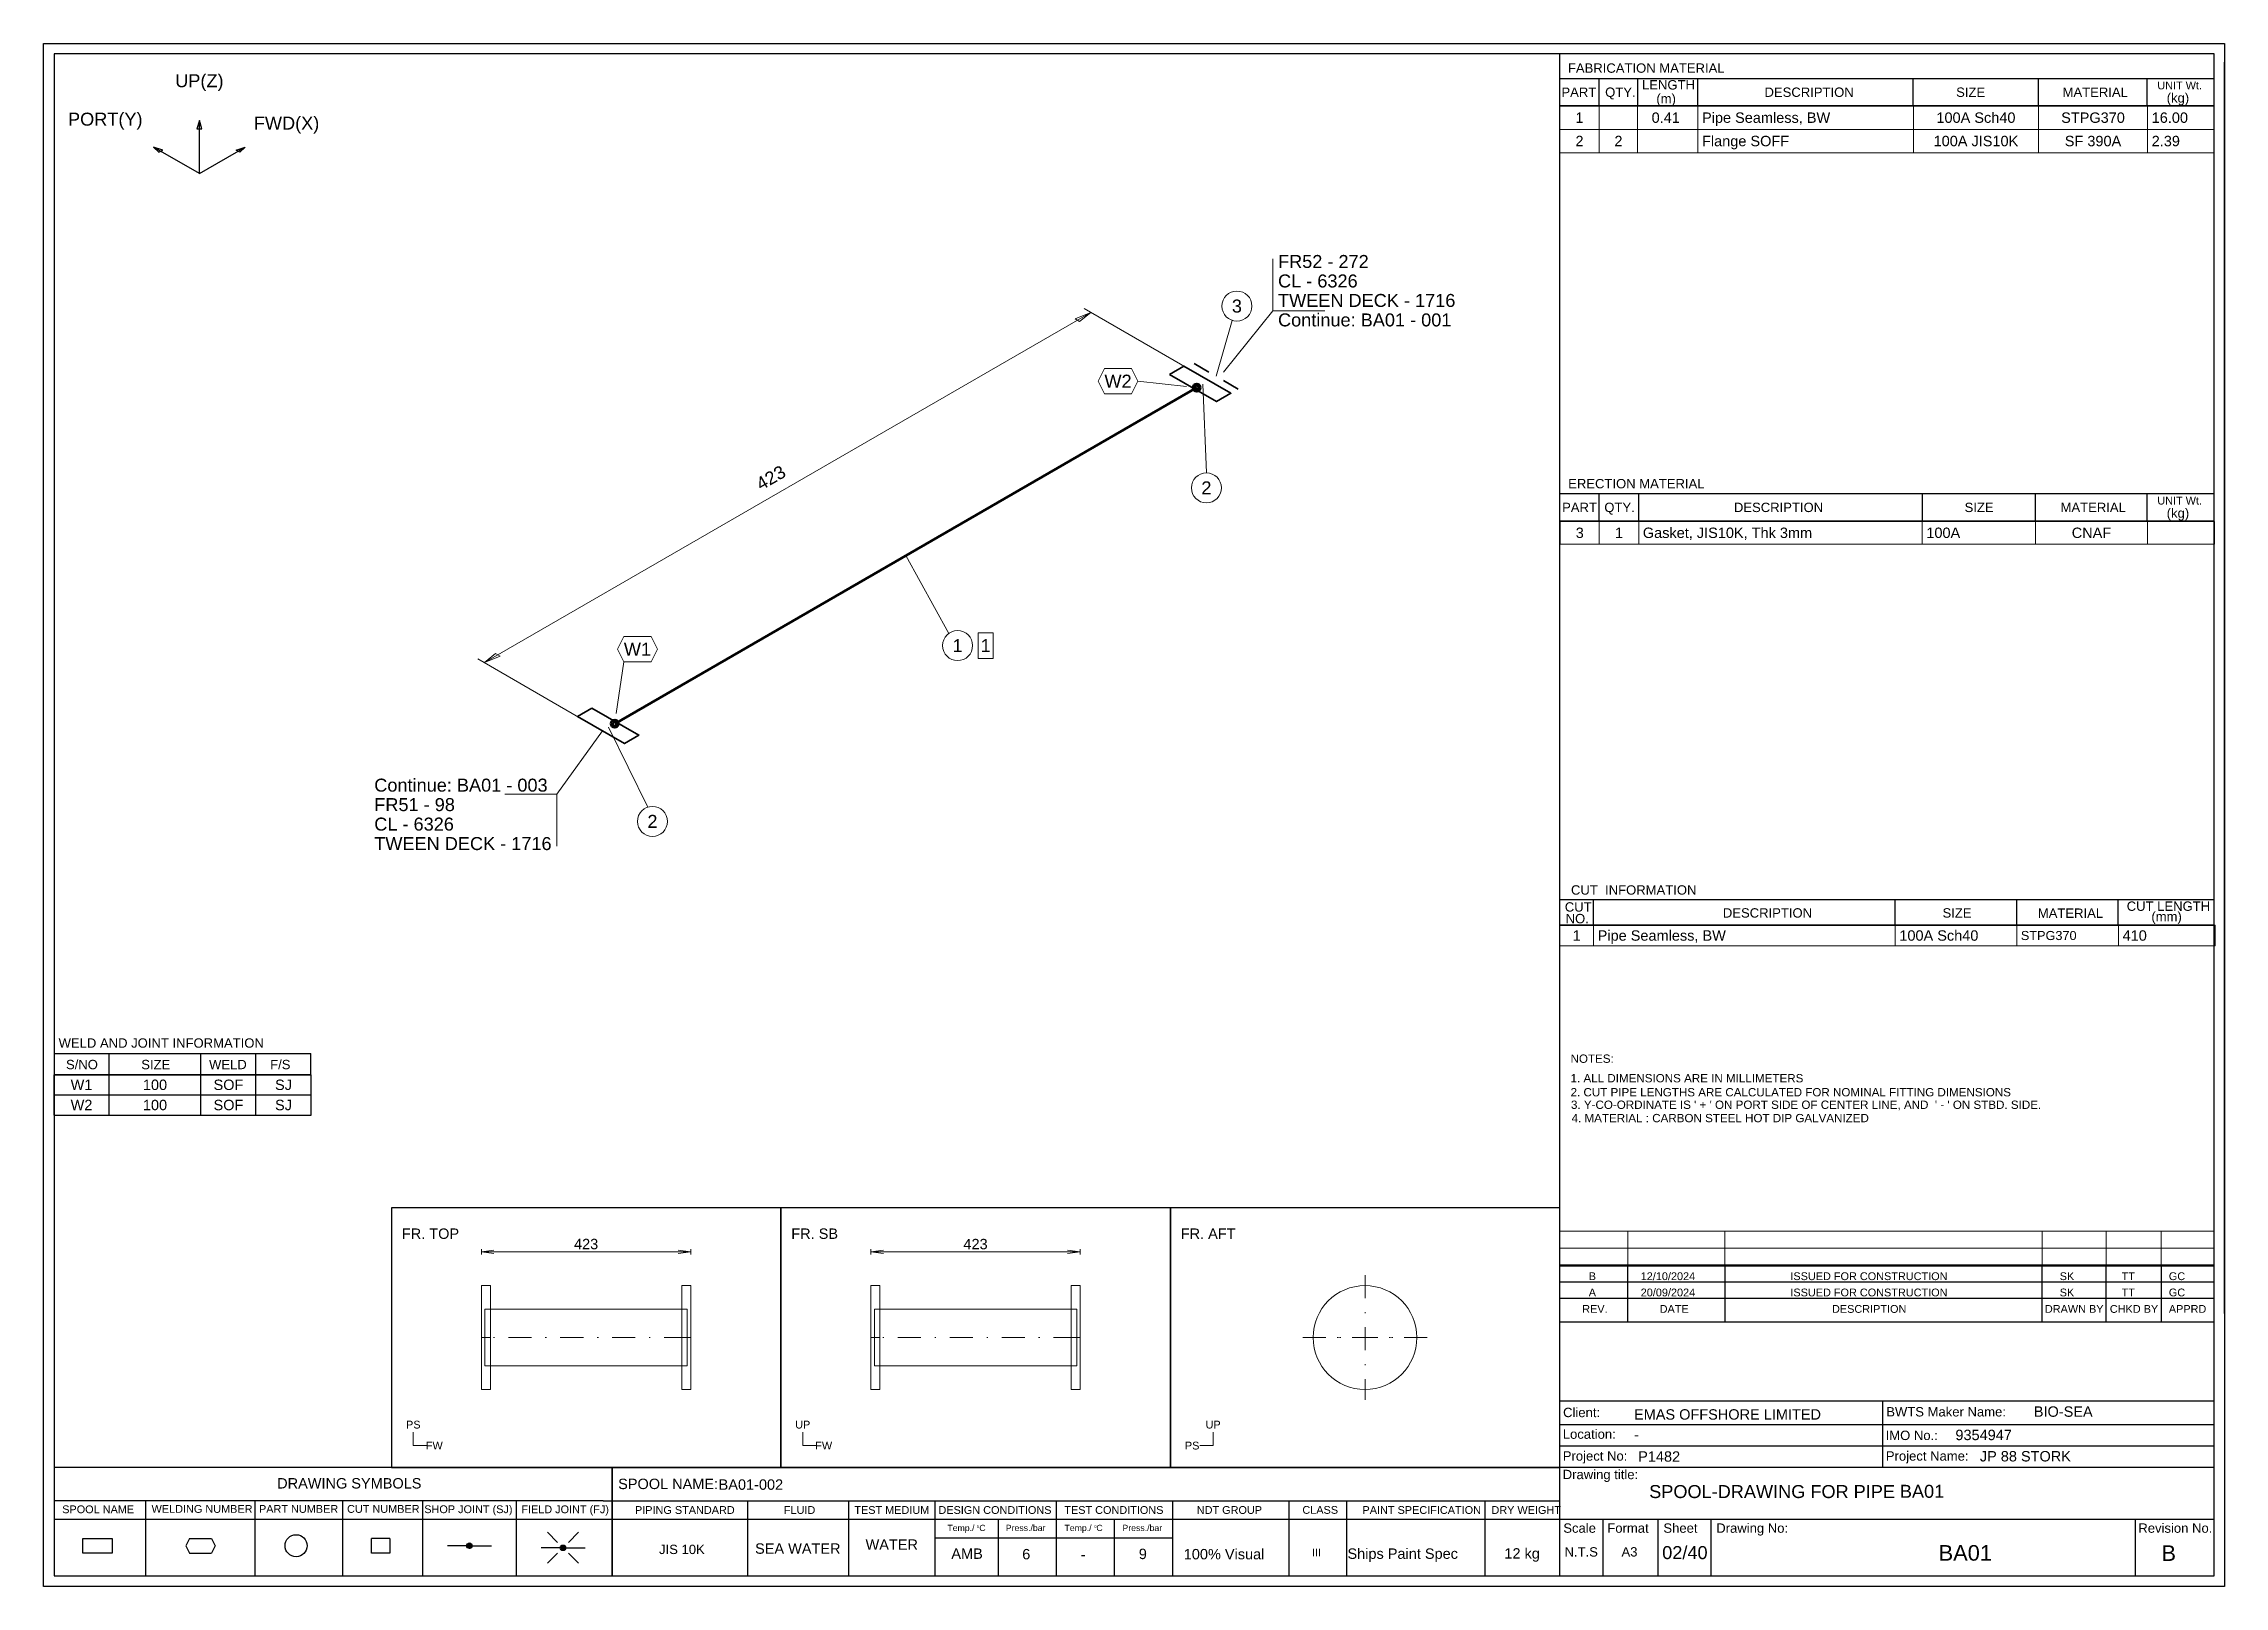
# Model space of a CAD drawing. Header units: millimetres. Extents: x 0 to 420, y 0 to 297.
import ezdxf
from ezdxf.enums import TextEntityAlignment as Align

# ---------------------------------------------------------------- set-up
doc = ezdxf.new("R2010")
doc.units = ezdxf.units.MM
doc.linetypes.add('DOTTED_DASHED5', pattern=[10, 4.444444, -2.666667, 0.222222, -2.666667])
doc.linetypes.add('DOTTED_DASHED6', pattern=[9.99996, 4.444427, -2.666656, 0.222221, -2.666656])
for name, color, linetype in [('FramesFromTables', 40, 'Continuous'), ('I_Coordinates', 11, 'Continuous'), ('I_CutNumbers', 10, 'Continuous'), ('I_Dimensions', 4, 'Continuous'), ('I_OtherComponents', 2, 'Continuous'), ('I_PartNumbers', 9, 'Continuous'), ('I_Pipes', 1, 'Continuous'), ('I_Tags', 8, 'Continuous'), ('SymbolsOnDrawingSheet', 1, 'Continuous'), ('TextFromTables', 2, 'Continuous'), ('TextFromTextBoxes', 2, 'Continuous')]:
    doc.layers.add(name, color=color, linetype=linetype)
doc.styles.add('Cadmatic Default Text', font='arial.ttf')

# ---------------------------------------------------------------- blocks, each defined once
blk = doc.blocks.new('BA01728716688_BOM_4')
at = {"layer": 'FramesFromTables', "linetype": 'ByBlock', "lineweight": 18}
for p, q in [((292, 285), (418, 285)), ((292, 276), (292, 285)), ((292, 276), (292, 285)), ((299.6, 276), (299.6, 285)), ((299.6, 276), (299.6, 285)), ((307, 276), (307, 285)), ((307, 276), (307, 285)), ((318.6, 276), (318.6, 285)), ((318.6, 276), (318.6, 285)), ((360.1, 276), (360.1, 285)), ((360.1, 276), (360.1, 285)), ((384.2, 276), (384.2, 285)), ((384.2, 276), (384.2, 285)), ((405.2, 276), (405.2, 285)), ((405.2, 276), (405.2, 285)), ((418, 276), (418, 285)), ((292, 280.5), (418, 280.5)), ((292, 205), (418.1, 205)), ((292, 200.67), (292, 205)), ((292.1, 200.67), (292.1, 205)), ((299.6, 200.67), (299.6, 205)), ((299.6, 200.67), (299.6, 205)), ((307.2, 200.67), (307.2, 205)), ((307.2, 200.67), (307.2, 205)), ((361.8, 200.67), (361.8, 205)), ((361.8, 200.67), (361.8, 205)), ((383.6, 200.67), (383.6, 205)), ((383.6, 200.67), (383.6, 205)), ((405.2, 200.67), (405.2, 205)), ((405.2, 200.67), (405.2, 205)), ((418, 200.67), (418, 205)), ((292, 127.3), (418.2, 127.3)), ((292, 123.3), (292, 127.3)), ((292, 123.3), (292, 127.3)), ((298.5, 123.3), (298.5, 127.3)), ((298.5, 123.3), (298.5, 127.3)), ((356.6, 123.3), (356.6, 127.3)), ((356.6, 123.3), (356.6, 127.3)), ((380, 123.3), (380, 127.3)), ((380, 123.3), (380, 127.3)), ((399.6, 123.3), (399.6, 127.3)), ((399.6, 123.3), (399.6, 127.3)), ((418, 123.3), (418, 127.3)), ((292, 68.4), (418, 68.4)), ((292, 58.6), (292, 68.4)), ((292, 58.6), (292, 68.4)), ((305.1, 58.6), (305.1, 68.4)), ((305.1, 58.6), (305.1, 68.4)), ((323.8, 58.6), (323.8, 68.4)), ((323.8, 58.6), (323.8, 68.4)), ((384.9, 58.6), (384.9, 68.4)), ((384.9, 58.6), (384.9, 68.4)), ((397.2, 58.6), (397.2, 68.4)), ((397.2, 58.6), (397.2, 68.4)), ((407.8, 58.6), (407.8, 68.4)), ((407.8, 58.6), (407.8, 68.4)), ((418, 58.6), (418, 68.4)), ((292, 65.13), (418, 65.13)), ((292, 61.87), (418, 61.87))]:
    blk.add_line(p, q, dxfattribs=at)
at = {"layer": 'FramesFromTables', "linetype": 'ByBlock', "lineweight": -3}
for p, q in [((2, 98.5), (51.5, 98.5)), ((2, 90.73), (2, 98.5)), ((2, 90.73), (2, 98.5)), ((12.6, 90.73), (12.6, 98.5)), ((12.6, 90.73), (12.6, 98.5)), ((30.3, 90.73), (30.3, 98.5)), ((30.3, 90.73), (30.3, 98.5)), ((40.9, 90.73), (40.9, 98.5)), ((40.9, 90.73), (40.9, 98.5)), ((51.5, 90.73), (51.5, 98.5)), ((2, 94.62), (51.5, 94.62))]:
    blk.add_line(p, q, dxfattribs=at)
at = {"layer": 'FramesFromTables', "linetype": 'ByBlock', "lineweight": 18, "flags": 128}
for points in [[(292, 276), (418, 276), (418, 285)], [(292, 200.67), (418.1, 200.67), (418.1, 205)], [(292, 123.3), (418.2, 123.3), (418.2, 127.3)], [(292, 58.6), (418, 58.6), (418, 68.4)]]:
    blk.add_lwpolyline(points, dxfattribs=at)
at = {"layer": 'FramesFromTables', "linetype": 'ByBlock', "lineweight": -3, "flags": 128}
blk.add_lwpolyline([(2, 90.73), (51.5, 90.73), (51.5, 98.5)], dxfattribs=at)
at = {"layer": 'TextFromTables', "linetype": 'ByBlock', "lineweight": 13, "style": 'Cadmatic Default Text'}
for s, p in [('1', (295.8, 282.75)), ('2', (295.8, 278.25))]:
    blk.add_text(s, height=2, dxfattribs=at).set_placement(p, align=Align.MIDDLE_CENTER)
at = {"layer": 'TextFromTables', "linetype": 'ByBlock', "lineweight": 25, "style": 'Cadmatic Default Text'}
for s, p in [('0.41 ', (312.8, 282.75)), ('100A Sch40', (372.15, 282.75)), ('STPG370', (394.7, 282.75)), ('2', (303.3, 278.25)), ('100A JIS10K', (372.15, 278.25)), ('SF 390A', (394.7, 278.25)), ('3', (295.85, 202.83)), ('1', (303.4, 202.83)), ('CNAF', (394.4, 202.83)), ('1', (295.25, 125.3)), ('W1', (7.3, 96.56)), ('100', (21.45, 96.56)), ('SOF', (35.6, 96.56)), ('SJ', (46.2, 96.56)), ('W2', (7.3, 92.67)), ('100', (21.45, 92.67)), ('SOF', (35.6, 92.67)), ('SJ', (46.2, 92.67))]:
    blk.add_text(s, height=2, dxfattribs=at).set_placement(p, align=Align.MIDDLE_CENTER)
for s, height, p in [('Pipe Seamless, BW ', 2, (319.4, 282.75)), ('16.00', 2, (406, 282.75)), ('Flange SOFF ', 2, (319.4, 278.25)), ('2.39', 2, (406, 278.25)), ('Gasket, JIS10K, Thk 3mm ', 2, (308, 202.83)), ('100A', 2, (362.6, 202.83)), ('Pipe Seamless, BW', 2, (299.3, 125.3)), ('100A Sch40', 2, (357.4, 125.3)), ('STPG370', 1.75, (380.8, 125.3)), ('410', 2, (400.4, 125.3))]:
    blk.add_text(s, height=height, dxfattribs=at).set_placement(p, align=Align.MIDDLE_LEFT)
at = {"layer": 'TextFromTextBoxes', "linetype": 'ByBlock', "lineweight": -3, "style": 'Cadmatic Default Text'}
for s, p in [('EMAS OFFSHORE LIMITED', (306.3, 33.1)), ('BIO-SEA', (383.3, 33.65)), ('9354947', (368.2, 29.15)), ('-', (306.3, 29.2)), ('P1482', (307.1, 25)), ('JP 88 STORK', (372.9, 25.05)), ('BA01-002', (130, 19.6))]:
    blk.add_text(s, height=2, dxfattribs=at).set_placement(p, align=Align.MIDDLE_LEFT)
at = {"layer": 'TextFromTextBoxes', "linetype": 'ByBlock', "lineweight": 25, "style": 'Cadmatic Default Text'}
blk.add_text('BA01', height=2.5, dxfattribs=at).set_placement((357.5, 18.3), align=Align.MIDDLE_LEFT)
at = {"layer": 'TextFromTextBoxes', "linetype": 'ByBlock', "lineweight": -3, "style": 'Cadmatic Default Text'}
for s, height, p in [('WATER', 2, (163.35, 8.05)), ('SEA WATER', 2, (145.25, 7.28)), ('AMB', 2, (177.85, 6.3)), ('6', 2, (189.25, 6.2)), ('-', 2, (200.2, 6.15)), ('9', 2, (211.7, 6.25)), ('100% Visual', 2, (227.35, 6.2)), ('Ships Paint Spec', 2, (261.75, 6.3)), ('12 kg', 2, (284.75, 6.35)), ('02/40', 2.5, (316.1, 6.5))]:
    blk.add_text(s, height=height, dxfattribs=at).set_placement(p, align=Align.MIDDLE_CENTER)
at = {"layer": 'TextFromTextBoxes', "linetype": 'ByBlock', "lineweight": 25, "style": 'Cadmatic Default Text'}
blk.add_text('BA01', height=3, dxfattribs=at).set_placement((370.1, 6.45), align=Align.MIDDLE_CENTER)
blk = doc.blocks.new('SEDS_SPOOL_FORMAT_Gol_2')
at = {"layer": 'SymbolsOnDrawingSheet', "linetype": 'ByBlock', "lineweight": -3, "flags": 128}
for points in [[(0, 297), (420, 297), (420, 0), (0, 0), (0, 297)], [(418.01, 295.01), (2, 295.01)], [(2, 295.01), (2, 2)], [(292.02, 50.91), (292.02, 295.01)], [(418.01, 2), (418.01, 295.01)], [(292.02, 290.3), (418.01, 290.3)], [(299.59, 285.01), (299.59, 290.3)], [(307.02, 285.01), (307.02, 290.3)], [(318.61, 285.01), (318.61, 290.3)], [(360.08, 285.01), (360.08, 290.3)], [(384.18, 285.01), (384.18, 290.3)], [(405.15, 285.01), (405.15, 290.3)], [(405.15, 285.01), (405.15, 290.3)], [(420, 52.53), (420, 293.46)], [(420, 52.53), (420, 293.46)], [(292.02, 284.66), (292.02, 288.77)], [(292, 285), (418, 285)], [(292, 253.5), (292, 285)], [(292, 253.5), (292, 285)], [(292.02, 285.01), (418.01, 285.01)], [(418.01, 285.01), (292.02, 285.01)], [(418, 253.5), (418, 285)], [(292.02, 210.38), (418.01, 210.38)], [(299.57, 205.08), (299.57, 210.38)], [(307.21, 205.08), (307.21, 210.38)], [(361.83, 205.03), (361.83, 210.38)], [(383.61, 205.08), (383.61, 210.38)], [(405.15, 205.17), (405.15, 210.38)], [(292.02, 205.08), (292.02, 209.18)], [(292.02, 205.08), (418.01, 205.08)], [(292.02, 186.7), (292.02, 205.08)], [(292.02, 186.7), (292.02, 205.08)], [(418.01, 205.08), (292.02, 205.08)], [(418, 166), (418, 205)], [(292.02, 132.23), (418.01, 132.23)], [(292.02, 127.3), (292.02, 131.41)], [(298.48, 127.3), (298.48, 132.23)], [(356.6, 127.3), (356.6, 132.23)], [(380.01, 127.3), (380.01, 132.23)], [(399.56, 127.3), (399.56, 132.23)], [(292.02, 127.3), (418.01, 127.3)], [(418.01, 127.3), (292.02, 127.3)], [(418, 111.3), (418, 127.3)], [(2, 102.57), (51.49, 102.57)], [(12.6, 98.45), (12.6, 102.57)], [(30.28, 98.45), (30.28, 102.57)], [(40.88, 98.45), (40.88, 102.57)], [(51.49, 98.45), (51.49, 102.57)], [(2, 98.5), (51.5, 98.5)], [(2, 98.5), (51.5, 98.5)], [(51.49, 98.47), (2, 98.47)], [(2, 98.45), (51.49, 98.45)], [(418, 55.4), (418, 68.5)], [(292.02, 52.57), (292.02, 66.5)], [(292.02, 52.57), (292.02, 66.5)], [(292.02, 61.73), (418.01, 61.73)], [(305.1, 50.91), (305.1, 61.73)], [(323.84, 50.91), (323.84, 61.73)], [(384.91, 50.91), (384.91, 61.73)], [(397.21, 50.91), (397.21, 61.73)], [(407.86, 50.91), (407.86, 61.73)], [(292.02, 58.6), (418.01, 58.6)], [(292.02, 55.47), (418.01, 55.47)], [(292.02, 50.91), (418.01, 50.91)], [(292.02, 2), (292.02, 50.91)], [(292.02, 35.73), (418.01, 35.73)], [(354.24, 22.93), (354.24, 35.73)], [(292.02, 31.13), (418.01, 31.13)], [(292.02, 27.03), (418.01, 27.03)], [(2, 22.93), (107.74, 22.93)], [(107.74, 22.93), (292.02, 22.93)], [(109.52, 22.93), (109.52, 2)], [(109.52, 2), (109.52, 22.93)], [(292.02, 22.93), (418.01, 22.93)], [(107.74, 16.45), (2, 16.45)], [(2, 12.91), (292.02, 12.91)], [(19.62, 16.45), (19.62, 2)], [(40.69, 16.45), (40.69, 2)], [(57.56, 16.45), (57.56, 2)], [(72.95, 16.45), (72.95, 2)], [(91.02, 16.45), (91.02, 2)], [(107.74, 16.45), (292.02, 16.45)], [(135.58, 16.45), (135.58, 2)], [(155.03, 16.45), (155.03, 2)], [(171.67, 16.45), (171.67, 2)], [(183.82, 12.91), (183.82, 2)], [(195.02, 16.45), (195.02, 2)], [(206.21, 12.91), (206.21, 2)], [(217.4, 16.45), (217.4, 2)], [(239.85, 16.45), (239.85, 2)], [(250.91, 16.34), (250.91, 2)], [(277.59, 16.45), (277.59, 2)], [(292.02, 12.91), (418.01, 12.91)], [(300.39, 2), (300.39, 12.91)], [(310.96, 2), (310.96, 12.91)], [(321.13, 2), (321.13, 12.91)], [(402.9, 2), (402.9, 12.91)], [(13.2, 6.41), (7.55, 6.41), (7.55, 9.23), (13.2, 9.23)], [(13.2, 9.23), (13.2, 6.41)], [(28.12, 9.23), (27.42, 7.82)], [(28.12, 9.23), (32.36, 9.23)], [(32.36, 9.23), (33.07, 7.82)], [(66.68, 9.23), (66.68, 6.41), (63.15, 6.41), (63.15, 9.23)], [(66.68, 9.23), (63.15, 9.23)], [(99, 8.47), (97.06, 10.41)], [(101.09, 8.47), (103.03, 10.41)], [(171.67, 9.37), (217.4, 9.37)], [(171.67, 9.37), (217.4, 9.37)], [(27.42, 7.82), (28.12, 6.41)], [(28.12, 6.41), (32.36, 6.41)], [(33.07, 7.82), (32.36, 6.41)], [(81.48, 7.82), (77.79, 7.82)], [(81.49, 7.78), (82.04, 8.32)], [(81.51, 7.9), (81.93, 8.32)], [(81.52, 7.7), (82.14, 8.32)], [(81.55, 7.62), (82.22, 8.29)], [(81.56, 8.06), (81.76, 8.26)], [(81.57, 7.54), (82.28, 8.25)], [(81.62, 7.48), (82.34, 8.2)], [(81.68, 7.44), (82.4, 8.16)], [(81.74, 7.39), (82.45, 8.1)], [(81.8, 7.35), (82.48, 8.02)], [(81.88, 7.32), (82.5, 7.94)], [(81.98, 7.32), (82.53, 7.86)], [(82.09, 7.32), (82.52, 7.75)], [(82.24, 7.36), (82.47, 7.59)], [(82.54, 7.82), (86.24, 7.82)], [(99.51, 7.42), (95.82, 7.42)], [(99, 6.38), (97.06, 4.44)], [(99.53, 7.47), (99.99, 7.93)], [(99.53, 7.37), (100.1, 7.93)], [(99.56, 7.29), (100.2, 7.93)], [(99.58, 7.62), (99.88, 7.93)], [(99.58, 7.21), (100.27, 7.89)], [(99.61, 7.13), (100.33, 7.84)], [(99.67, 7.08), (100.39, 7.8)], [(99.73, 7.03), (100.45, 7.75)], [(99.79, 6.99), (100.49, 7.69)], [(99.85, 6.94), (100.52, 7.61)], [(99.94, 6.92), (100.54, 7.53)], [(100.04, 6.92), (100.57, 7.45)], [(100.15, 6.92), (100.54, 7.31)], [(100.38, 7.04), (100.49, 7.15)], [(100.57, 7.42), (104.27, 7.42)], [(101.09, 6.38), (103.03, 4.44)], [(2, 2), (418.01, 2)]]:
    blk.add_lwpolyline(points, dxfattribs=at)
at = {"layer": 'SymbolsOnDrawingSheet', "linetype": 'ByBlock', "lineweight": -3}
for centre, radius in [((48.63, 7.82), 2.12), ((82.01, 7.82), 0.53), ((100.04, 7.42), 0.53)]:
    blk.add_circle(centre, radius, dxfattribs=at)
at = {"layer": 'SymbolsOnDrawingSheet', "linetype": 'ByBlock', "lineweight": -3, "style": 'Cadmatic Default Text'}
for s, height, p in [('FABRICATION MATERIAL', 1.8, (293.57, 293.19)), ('LENGTH', 1.8, (307.84, 289.97)), ('PART', 1.8, (292.32, 288.55)), ('QTY.', 1.8, (300.74, 288.55)), ('DESCRIPTION', 1.8, (331.43, 288.55)), ('SIZE', 1.8, (368.34, 288.55)), ('MATERIAL', 1.8, (388.84, 288.55)), ('UNIT Wt.', 1.5, (407.08, 289.7)), (' (kg)', 1.8, (408.19, 287.46)), ('ERECTION MATERIAL', 1.8, (293.62, 213.19)), ('PART', 1.8, (292.45, 208.62)), ('QTY.', 1.8, (300.58, 208.62)), ('DESCRIPTION', 1.8, (325.54, 208.62)), ('SIZE', 1.8, (369.97, 208.62)), ('MATERIAL', 1.8, (388.45, 208.62)), ('UNIT Wt.', 1.5, (407.08, 209.77)), (' (kg)', 1.8, (408.19, 207.53)), ('CUT  INFORMATION', 1.8, (294.16, 134.97)), ('CUT ', 1.8, (292.97, 131.7)), ('DESCRIPTION', 1.8, (323.41, 130.55)), ('SIZE', 1.8, (365.72, 130.55)), ('MATERIAL', 1.8, (384.07, 130.5)), ('CUT LENGTH', 1.8, (401.19, 131.85)), ('NO.', 1.8, (293.13, 129.46)), ('(mm)', 1.8, (405.94, 129.85)), ('WELD AND JOINT INFORMATION', 1.8, (2.89, 105.5)), ('S/NO', 1.8, (4.31, 101.36)), ('SIZE', 1.8, (18.81, 101.36)), ('WELD', 1.8, (31.86, 101.36)), ('F/S', 1.8, (43.63, 101.36)), ('SPOOL-DRAWING FOR PIPE', 2.5, (309.22, 19.5))]:
    blk.add_text(s, height=height, dxfattribs=at).set_placement(p, align=Align.TOP_LEFT)
for s, height, p in [('(m)', 1.8, (310.6, 285.51)), ('Client:', 1.8, (292.64, 32.58)), ('BWTS Maker Name:', 1.8, (354.88, 32.71)), ('Location:', 1.8, (292.58, 28.41)), ('IMO No.:', 1.8, (354.76, 28.17)), ('Project No:', 1.8, (292.58, 24.2)), ('Project Name:', 1.8, (354.8, 24.2)), ('Drawing title:', 1.8, (292.57, 20.64)), ('DRAWING SYMBOLS', 2, (44.98, 18.84)), ('Temp./  C   ', 1.2, (174.06, 10.65)), ('0', 0.53, (179.71, 11.25)), ('Press./bar', 1.2, (185.31, 10.65)), ('Temp./  C   ', 1.2, (196.61, 10.65)), ('0', 0.53, (202.37, 11.25)), ('Press./bar', 1.2, (207.78, 10.65)), ('Scale', 1.8, (292.68, 10.32)), ('Format', 1.8, (301.16, 10.32)), ('Sheet', 1.8, (311.96, 10.32)), ('Drawing No:', 1.8, (322.14, 10.32)), ('Revision No.', 1.8, (403.43, 10.32)), ('N.T.S', 1.8, (292.92, 5.74)), ('A3', 1.8, (303.89, 5.74))]:
    blk.add_text(s, height=height, dxfattribs=at).set_placement(p)
for s, height, p in [('NOTES:', 1.6, (294.08, 101.59)), ('1. ALL DIMENSIONS ARE IN MILLIMETERS', 1.6, (294.08, 97.83)), ('2. CUT PIPE LENGTHS ARE CALCULATED FOR NOMINAL FITTING DIMENSIONS', 1.6, (294.08, 95.13)), ("3. Y-CO-ORDINATE IS ' + ' ON PORT SIDE OF CENTER LINE, AND  ' - ' ON STBD. SIDE.", 1.6, (294.16, 92.72)), ('4. MATERIAL : CARBON STEEL HOT DIP GALVANIZED', 1.6, (294.28, 90.15)), ('B', 1.5, (297.58, 59.71)), ('12/10/2024', 1.5, (307.59, 59.71)), ('ISSUED FOR CONSTRUCTION', 1.5, (336.41, 59.71)), ('SK', 1.5, (388.28, 59.71)), ('TT', 1.5, (400.21, 59.71)), ('GC', 1.5, (409.3, 59.71)), ('A', 1.5, (297.58, 56.58)), ('20/09/2024', 1.5, (307.59, 56.58)), ('ISSUED FOR CONSTRUCTION', 1.5, (336.41, 56.58)), ('SK', 1.5, (388.28, 56.58)), ('TT', 1.5, (400.21, 56.58)), ('GC', 1.5, (409.3, 56.58)), ('REV.', 1.5, (296.32, 53.41)), ('DATE', 1.5, (311.24, 53.41)), ('DESCRIPTION', 1.5, (344.43, 53.41)), ('DRAWN BY', 1.5, (385.43, 53.41)), ('CHKD BY', 1.5, (397.94, 53.41)), ('APPRD', 1.5, (409.3, 53.41)), ('SPOOL NAME:', 2, (110.65, 19.73)), ('SPOOL NAME', 1.5, (3.58, 14.83)), ('WELDING NUMBER', 1.5, (20.79, 14.91)), ('PART NUMBER', 1.5, (41.48, 14.91)), ('CUT NUMBER', 1.5, (58.44, 14.91)), ('SHOP JOINT (SJ)', 1.5, (73.31, 14.85)), ('FIELD JOINT (FJ)', 1.5, (92, 14.83)), ('PIPING STANDARD', 1.5, (113.89, 14.7)), ('FLUID', 1.5, (142.57, 14.7)), ('TEST MEDIUM', 1.5, (156.14, 14.7)), ('DESIGN CONDITIONS', 1.5, (172.34, 14.7)), ('TEST CONDITIONS', 1.5, (196.58, 14.7)), ('NDT GROUP', 1.5, (222.09, 14.7)), ('CLASS', 1.5, (242.43, 14.72)), ('PAINT SPECIFICATION', 1.5, (254.01, 14.7)), ('DRY WEIGHT', 1.5, (278.84, 14.7)), ('JIS 10K', 1.8, (118.53, 7.12)), ('III', 1.5, (244.26, 6.51)), ('B', 3, (407.89, 6.4))]:
    blk.add_text(s, height=height, dxfattribs=at).set_placement(p, align=Align.MIDDLE_LEFT)
blk = doc.blocks.new('BA01728716688_PRT_57_3')
at = {"layer": 'I_OtherComponents', "linetype": 'ByBlock', "lineweight": 35}
for p, q in [((172.43, 210.48), (169.6, 212.11)), ((178.08, 207.21), (175.25, 208.84))]:
    blk.add_line(p, q, dxfattribs=at)
blk = doc.blocks.new('BA01728716688_PRT_58_3')
at = {"layer": 'I_OtherComponents', "linetype": 'ByBlock', "lineweight": 35, "flags": 128}
blk.add_lwpolyline([(164.84, 210.01), (167.62, 211.62), (176.67, 206.39), (173.89, 204.79), (164.84, 210.01)], dxfattribs=at)
at = {"layer": 'I_OtherComponents', "linetype": 'ByBlock', "lineweight": 50}
for radius in [0.75, 0.375]:
    blk.add_circle((170.07, 207.48), radius, dxfattribs=at)
blk = doc.blocks.new('BA01728716688_PRT_59_3')
at = {"layer": 'I_Pipes', "linetype": 'ByBlock', "lineweight": 50}
blk.add_line((170.07, 207.48), (57.99, 142.77), dxfattribs=at)
blk = doc.blocks.new('BA01728716688_PRT_60_3')
at = {"layer": 'I_OtherComponents', "linetype": 'ByBlock', "lineweight": 35, "flags": 128}
blk.add_lwpolyline([(53.6, 145.79), (50.82, 144.19), (59.87, 138.96), (62.65, 140.57), (53.6, 145.79)], dxfattribs=at)
at = {"layer": 'I_OtherComponents', "linetype": 'ByBlock', "lineweight": 50}
for radius in [0.75, 0.375]:
    blk.add_circle((57.99, 142.77), radius, dxfattribs=at)
blk = doc.blocks.new('BA01728716688_DIM_0_3')
at = {"layer": 'I_Dimensions', "linetype": 'ByBlock', "lineweight": 0}
for p, q in [((148.39, 222.72), (169.83, 210.34)), ((32.9, 154.54), (149.69, 221.97)), ((53.03, 142.91), (31.6, 155.29))]:
    blk.add_line(p, q, dxfattribs=at)
at = {"layer": 'I_Dimensions', "linetype": 'ByBlock', "lineweight": 0, "flags": 128}
for points in [[(149.69, 221.97), (147.53, 220.22), (146.66, 220.72), (149.69, 221.97)], [(32.9, 154.54), (35.93, 155.79), (35.06, 156.29), (32.9, 154.54)]]:
    blk.add_lwpolyline(points, dxfattribs=at)
at = {"layer": 'I_Dimensions', "linetype": 'ByBlock', "lineweight": 0, "style": 'Cadmatic Default Text'}
blk.add_text('423', height=2.5, rotation=30, dxfattribs=at).set_placement((88.05, 190.13), align=Align.MIDDLE_CENTER)
blk = doc.blocks.new('BA01728716688_CRD_0_3')
at = {"layer": 'I_Coordinates', "linetype": 'ByBlock', "lineweight": 0}
blk.add_line((184.74, 222.26), (175.26, 210.48), dxfattribs=at)
at = {"layer": 'I_Coordinates', "linetype": 'ByBlock', "lineweight": 0, "flags": 128}
blk.add_lwpolyline([(184.74, 232.26), (184.74, 222.26), (194.74, 222.26)], dxfattribs=at)
at = {"layer": 'I_Coordinates', "linetype": 'ByBlock', "lineweight": 0, "style": 'Cadmatic Default Text'}
for s, p in [('FR52 - 272', (185.74, 230.51)), ('CL - 6326', (185.74, 226.76)), ('TWEEN DECK - 1716', (185.74, 223.01)), ('Continue: BA01 - 001', (185.74, 219.26))]:
    blk.add_text(s, height=2.5, dxfattribs=at).set_placement(p)
blk = doc.blocks.new('BA01728716688_CRD_1_3')
at = {"layer": 'I_Coordinates', "linetype": 'ByBlock', "lineweight": 0}
blk.add_line((46.84, 129.2), (55.63, 141.41), dxfattribs=at)
at = {"layer": 'I_Coordinates', "linetype": 'ByBlock', "lineweight": 0, "flags": 128}
blk.add_lwpolyline([(46.84, 119.2), (46.84, 129.2), (36.84, 129.2)], dxfattribs=at)
at = {"layer": 'I_Coordinates', "linetype": 'ByBlock', "lineweight": 0, "style": 'Cadmatic Default Text'}
for s, p in [('Continue: BA01 - 003', (11.68, 132.2)), ('FR51 - 98', (11.68, 128.45)), ('CL - 6326', (11.68, 124.7)), ('TWEEN DECK - 1716', (11.68, 120.95))]:
    blk.add_text(s, height=2.5, dxfattribs=at).set_placement(p, align=Align.TOP_LEFT)
blk = doc.blocks.new('BA01728716688_PTN_0_3')
at = {"layer": 'I_PartNumbers', "linetype": 'ByBlock', "lineweight": 0}
blk.add_line((171.95, 191.07), (171.25, 208.16), dxfattribs=at)
blk.add_circle((171.95, 188.18), 2.89, dxfattribs=at)
at = {"layer": 'I_PartNumbers', "linetype": 'ByBlock', "lineweight": 0, "style": 'Cadmatic Default Text'}
blk.add_text('2', height=2.5, dxfattribs=at).set_placement((171.95, 188.18), align=Align.MIDDLE_CENTER)
blk = doc.blocks.new('BA01728716688_PTN_1_3')
at = {"layer": 'I_PartNumbers', "linetype": 'ByBlock', "lineweight": 0}
blk.add_line((122.33, 160.15), (114.03, 175.13), dxfattribs=at)
blk.add_circle((124.03, 157.81), 2.89, dxfattribs=at)
at = {"layer": 'I_PartNumbers', "linetype": 'ByBlock', "lineweight": 0, "style": 'Cadmatic Default Text'}
blk.add_text('1', height=2.5, dxfattribs=at).set_placement((124.03, 157.81), align=Align.MIDDLE_CENTER)
blk = doc.blocks.new('BA01728716688_PTN_2_3')
at = {"layer": 'I_PartNumbers', "linetype": 'ByBlock', "lineweight": 0}
blk.add_line((64.37, 126.72), (56.81, 142.09), dxfattribs=at)
blk.add_circle((65.26, 123.97), 2.89, dxfattribs=at)
at = {"layer": 'I_PartNumbers', "linetype": 'ByBlock', "lineweight": 0, "style": 'Cadmatic Default Text'}
blk.add_text('2', height=2.5, dxfattribs=at).set_placement((65.26, 123.97), align=Align.MIDDLE_CENTER)
blk = doc.blocks.new('BA01728716688_PTN_3_3')
at = {"layer": 'I_PartNumbers', "linetype": 'ByBlock', "lineweight": 0}
blk.add_line((176.92, 220.42), (173.84, 209.66), dxfattribs=at)
blk.add_circle((177.82, 223.18), 2.89, dxfattribs=at)
at = {"layer": 'I_PartNumbers', "linetype": 'ByBlock', "lineweight": 0, "style": 'Cadmatic Default Text'}
blk.add_text('3', height=2.5, dxfattribs=at).set_placement((177.82, 223.18), align=Align.MIDDLE_CENTER)
blk = doc.blocks.new('BA01728716688_CUT_4_3')
at = {"layer": 'I_CutNumbers', "linetype": 'ByBlock', "lineweight": 0, "flags": 128}
blk.add_lwpolyline([(130.9, 155.36), (130.9, 160.26), (127.96, 160.26), (127.96, 155.36), (130.9, 155.36)], dxfattribs=at)
at = {"layer": 'I_CutNumbers', "linetype": 'ByBlock', "lineweight": 0, "style": 'Cadmatic Default Text'}
blk.add_text('1', height=2.5, dxfattribs=at).set_placement((129.43, 157.81), align=Align.MIDDLE_CENTER)
blk = doc.blocks.new('Pi_Weld_0')
at = {"layer": 'I_Tags', "linetype": 'ByBlock', "lineweight": 0, "flags": 128}
for points in [[(-2.62, 2.45), (-3.84, 0)], [(-3.84, 0), (-2.62, -2.45)], [(2.62, 2.45), (-2.62, 2.45)], [(3.84, 0), (2.62, 2.45)], [(2.62, -2.45), (3.84, 0)], [(-2.62, -2.45), (-4.09, -12.37)], [(-2.62, -2.45), (2.62, -2.45)]]:
    blk.add_lwpolyline(points, dxfattribs=at)
at = {"layer": 'I_Tags', "linetype": 'ByBlock', "lineweight": 0, "style": 'Cadmatic Default Text'}
blk.add_text('W1', height=2.5, dxfattribs=at).set_placement((0, 0), align=Align.MIDDLE_CENTER)
blk = doc.blocks.new('Pi_Weld_1')
at = {"layer": 'I_Tags', "linetype": 'ByBlock', "lineweight": 0, "flags": 128}
for points in [[(-2.62, 2.45), (-3.84, 0)], [(-3.84, 0), (-2.62, -2.45)], [(2.62, 2.45), (-2.62, 2.45)], [(3.84, 0), (2.62, 2.45)], [(2.62, -2.45), (3.84, 0)], [(3.84, 0), (13.15, -1.02)], [(-2.62, -2.45), (2.62, -2.45)]]:
    blk.add_lwpolyline(points, dxfattribs=at)
at = {"layer": 'I_Tags', "linetype": 'ByBlock', "lineweight": 0, "style": 'Cadmatic Default Text'}
blk.add_text('W2', height=2.5, dxfattribs=at).set_placement((0, 0), align=Align.MIDDLE_CENTER)

msp = doc.modelspace()

# ---------------------------------------------------------------- linework, layer by layer
at = {"linetype": 'DOTTED_DASHED5', "lineweight": 13, "flags": 128}
for points in [[(254.49, 59.9), (254.49, 35.9)], [(254.49, 59.9), (254.49, 35.9)], [(84.33, 47.91), (86.04, 47.91)], [(123.96, 47.91), (85, 47.91)], [(159.33, 47.9), (161.04, 47.9)], [(198.96, 47.9), (160, 47.9)], [(199.62, 47.9), (197.91, 47.9)], [(242.49, 47.9), (266.49, 47.9)], [(266.49, 47.9), (242.49, 47.9)]]:
    msp.add_lwpolyline(points, dxfattribs=at)
at = {"linetype": 'DOTTED_DASHED6', "lineweight": 13, "flags": 128}
msp.add_lwpolyline([(124.62, 47.91), (122.91, 47.91)], dxfattribs=at)
at = {"layer": 'SymbolsOnDrawingSheet', "linetype": 'ByBlock', "lineweight": 25, "flags": 128}
for points in [[(30.5, 280.57), (30, 282.21), (29.5, 280.57), (30.5, 280.57)], [(30, 272), (30, 282.21)], [(22.93, 276.49), (21.16, 277.1), (22.22, 276.08), (22.93, 276.49)], [(30, 272), (21.16, 277.1)], [(30, 272), (38.84, 277.1)], [(37.07, 276.49), (38.84, 277.1), (37.78, 276.08), (37.07, 276.49)], [(67, 22.9), (142, 22.9), (142, 72.9), (67, 72.9), (67, 22.9)], [(142, 22.9), (217, 22.9), (217, 72.9), (142, 72.9), (142, 22.9)], [(217, 22.9), (292, 22.9), (292, 72.9), (217, 72.9), (217, 22.9)]]:
    msp.add_lwpolyline(points, dxfattribs=at)
at = {"layer": 'SymbolsOnDrawingSheet', "linetype": 'ByBlock', "lineweight": 13, "flags": 128}
for points in [[(84.33, 63.91), (84.33, 64.91)], [(84.33, 64.41), (86.73, 64.09), (84.33, 64.41), (86.73, 64.72), (84.33, 64.41)], [(84.33, 64.41), (124.62, 64.41)], [(124.62, 64.41), (122.22, 64.72), (124.62, 64.41), (122.22, 64.09), (124.62, 64.41)], [(124.62, 63.91), (124.62, 64.91)], [(159.33, 63.9), (159.33, 64.9)], [(159.33, 64.4), (161.73, 64.08), (159.33, 64.4), (161.73, 64.71), (159.33, 64.4)], [(159.33, 64.4), (199.62, 64.4)], [(199.62, 64.4), (197.22, 64.71), (199.62, 64.4), (197.22, 64.08), (199.62, 64.4)], [(199.62, 63.9), (199.62, 64.9)]]:
    msp.add_lwpolyline(points, dxfattribs=at)
at = {"layer": 'SymbolsOnDrawingSheet', "linetype": 'ByBlock', "lineweight": 18, "flags": 128}
for points in [[(84.33, 57.91), (86.04, 57.91), (86.04, 37.91), (84.33, 37.91), (84.33, 57.91)], [(124.62, 37.91), (122.91, 37.91), (122.91, 57.91), (124.62, 57.91), (124.62, 37.91)], [(159.33, 57.9), (161.04, 57.9), (161.04, 37.9), (159.33, 37.9), (159.33, 57.9)], [(199.62, 37.9), (197.91, 37.9), (197.91, 57.9), (199.62, 57.9), (199.62, 37.9)], [(123.96, 42.46), (85, 42.46), (85, 53.35), (123.96, 53.35), (123.96, 42.46)], [(198.96, 42.46), (160, 42.46), (160, 53.34), (198.96, 53.34), (198.96, 42.46)], [(71.2, 27.1), (71.2, 29.67)], [(146.2, 27.1), (146.2, 29.67)], [(225.24, 27.1), (225.24, 29.67)], [(71.2, 27.1), (73.78, 27.1)], [(146.2, 27.1), (148.77, 27.1)], [(225.24, 27.1), (222.66, 27.1)]]:
    msp.add_lwpolyline(points, dxfattribs=at)
at = {"layer": 'SymbolsOnDrawingSheet', "linetype": 'ByBlock', "lineweight": 18}
msp.add_circle((254.49, 47.9), 10, dxfattribs=at)
msp.add_circle((254.49, 47.9), 10, dxfattribs=at)

# ---------------------------------------------------------------- block references
at = {"layer": 'I_Coordinates', "lineweight": 0}
for name in ['BA01728716688_CRD_0_3', 'BA01728716688_CRD_1_3']:
    msp.add_blockref(name, (52, 23.3), dxfattribs=at)
at = {"layer": 'I_CutNumbers', "lineweight": 0}
msp.add_blockref('BA01728716688_CUT_4_3', (52, 23.3), dxfattribs=at)
at = {"layer": 'I_Dimensions', "lineweight": 0}
msp.add_blockref('BA01728716688_DIM_0_3', (52, 23.3), dxfattribs=at)
at = {"layer": 'I_OtherComponents', "lineweight": 35}
for name in ['BA01728716688_PRT_57_3', 'BA01728716688_PRT_58_3', 'BA01728716688_PRT_60_3']:
    msp.add_blockref(name, (52, 23.3), dxfattribs=at)
at = {"layer": 'I_PartNumbers', "lineweight": 0}
for name in ['BA01728716688_PTN_3_3', 'BA01728716688_PTN_0_3', 'BA01728716688_PTN_1_3', 'BA01728716688_PTN_2_3']:
    msp.add_blockref(name, (52, 23.3), dxfattribs=at)
at = {"layer": 'I_Pipes', "lineweight": 50}
msp.add_blockref('BA01728716688_PRT_59_3', (52, 23.3), dxfattribs=at)
at = {"layer": 'I_Tags'}
for name, p in [('Pi_Weld_1', (206.93, 232.02)), ('Pi_Weld_0', (114.37, 180.42))]:
    msp.add_blockref(name, p, dxfattribs=at)
at = {"layer": 'SymbolsOnDrawingSheet'}
msp.add_blockref('SEDS_SPOOL_FORMAT_Gol_2', (0, 0), dxfattribs=at)
at = {"layer": 'TextFromTextBoxes', "lineweight": 25}
msp.add_blockref('BA01728716688_BOM_4', (0, 0), dxfattribs=at)

# ---------------------------------------------------------------- texts
at = {"layer": 'SymbolsOnDrawingSheet', "linetype": 'ByBlock', "lineweight": 25, "style": 'Cadmatic Default Text'}
for s, p in [('UP(Z)', (30, 289.86)), ('PORT(Y)', (11.88, 282.46)), ('FWD(X)', (46.79, 281.7))]:
    msp.add_text(s, height=2.5, dxfattribs=at).set_placement(p, align=Align.MIDDLE_CENTER)
for s, p in [('FR. TOP', (69, 68.9)), ('FR. SB', (144, 68.9)), ('FR. AFT', (219, 68.9))]:
    msp.add_text(s, height=2, dxfattribs=at).set_placement(p, align=Align.TOP_LEFT)
at = {"layer": 'SymbolsOnDrawingSheet', "linetype": 'ByBlock', "lineweight": 13, "style": 'Cadmatic Default Text'}
for p in [(104.48, 65.91), (179.48, 65.9)]:
    msp.add_text('423', height=2, dxfattribs=at).set_placement(p, align=Align.MIDDLE_CENTER)
at = {"layer": 'SymbolsOnDrawingSheet', "linetype": 'ByBlock', "lineweight": 18, "style": 'Cadmatic Default Text'}
for s, p in [('PS', (71.2, 31.14)), ('UP', (146.2, 31.14)), ('UP', (225.24, 31.14)), ('FW', (75.24, 27.1)), ('FW', (150.24, 27.1)), ('PS', (221.2, 27.1))]:
    msp.add_text(s, height=1.5, dxfattribs=at).set_placement(p, align=Align.MIDDLE_CENTER)

doc.saveas('drawing.dxf')
